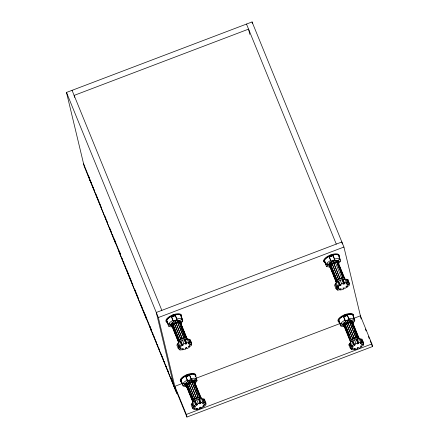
<?xml version="1.0" encoding="UTF-8"?>
<svg xmlns="http://www.w3.org/2000/svg" width="439" height="439" viewBox="0 0 439 439"><rect width="100%" height="100%" fill="white"/><g stroke="black" fill="none" stroke-linecap="round" stroke-linejoin="round"><path stroke-width="0.66" d="M171.918 325.403L171.451 324.251L171.616 323.422L171.32 323.51L178.41 340.878L178.7 340.79L178.185 339.534M172.373 326.517L172.083 326.6L178.245 341.707L178.536 341.619L172.373 326.517L172.538 325.683L172.247 325.771L173.048 324.816L174.563 323.916L174.931 324.816M178.316 320.201L178.794 322.083L178.316 320.201L176.802 320.344L183.892 337.712L182.152 338.348L175.095 320.838L173.454 321.617L174.157 323.34L175.798 322.561L175.095 320.838M175.112 325.266L180.725 339.023L174.376 323.878L177.724 322.605L179.238 322.462L185.176 337.728L180.583 326.473M183.859 337.849L176.802 320.344M178.536 341.619L178.7 340.79M182.152 338.348L176.017 323.099M186.542 339.292L186.707 338.464L181.093 324.706M185.757 383.944L185.467 384.026L192.551 401.394L192.842 401.306L185.757 383.944L185.922 383.11L185.631 383.198L192.716 400.566L193.006 400.478L190.438 394.184M188.463 383.027C191.42 383.412 189.566 378.868 187.76 381.304L194.845 398.672L188.682 383.565L190.323 382.792L196.458 398.036L198.198 397.399L192.035 382.292L193.55 382.149L199.487 397.416L200.579 397.652L193.714 380.125L192.397 380.048L193.1 381.771L192.622 379.889L191.108 380.031L191.552 381.321M192.035 382.292L190.296 382.929M192.842 401.306L193.006 400.478M196.458 398.036L189.401 380.525M200.848 398.98L201.303 398.069L193.714 380.125M329.596 266.133L335.983 281.778L336.274 281.69L329.184 264.327L329.349 263.493L329.058 263.581L336.148 280.949L336.439 280.861L334.897 277.086M332.833 260.909C334.375 266.023 333.294 258.423 331.193 261.688L332.082 263.449L331.193 261.688M333.728 263.312L336.976 262.533L343.144 277.64L339.89 278.419L333.755 263.175L332.114 263.949L338.464 279.094L336.954 279.989L329.865 262.626L329.058 263.581M336.757 261.995L336.054 260.272L332.806 261.051M335.215 262.281L336.554 262.017M336.274 281.69L336.439 280.861M339.89 278.419L333.755 263.175M343.496 324.015L343.66 323.186L343.369 323.269L350.454 340.637L350.745 340.549L350.58 341.383L350.289 341.465L343.205 324.097L343.496 324.015L343.962 325.162M346.975 324.575L346.607 323.68L345.098 324.575L344.127 326.358M348.95 322.133L347.814 322.462L347.139 320.602L345.498 321.375L352.769 338.782L347.156 325.025M347.814 322.462L347.139 320.602M348.582 324.35L348.061 322.863L346.607 323.68M348.846 320.102C351.282 324.783 346.618 318.758 350.36 319.96L351.068 321.683M348.84 324.975L354.196 338.107L355.908 337.613L349.74 322.506L351.288 322.221L357.225 337.487L358.317 337.723L352.374 322.456L351.057 322.385L351.606 323.73M354.196 338.107L348.061 322.863M355.908 337.613L349.768 322.363M357.472 335.1L358.751 338.222L358.586 339.056L358.877 338.968L352.149 322.621M186.443 343.869L185.126 340.637L185.461 339.605L184.303 339.907L185.62 343.139L185.285 344.165L186.443 343.869L186.778 342.837L185.461 339.605M199.767 399.292L199.432 400.324L200.755 403.556L199.597 403.858L199.926 402.826L198.609 399.594L199.767 399.292L201.084 402.525L200.755 403.556M343.199 279.676L342.864 280.708L344.181 283.94L343.024 284.242L343.358 283.21L342.041 279.978L343.199 279.676L344.516 282.908L344.181 283.94M358.493 343.627L357.17 340.395L357.505 339.369L356.347 339.665L357.664 342.897L357.335 343.929L358.493 343.627L358.822 342.596L357.505 339.369M191.19 343.221L191.629 344.302L189.577 344.999L189.566 344.472L191.618 343.77L191.596 342.98L190.169 339.479L187.096 338.881L182.448 340.093L178.393 342.535L176.829 345.076L178.256 348.577L178.882 349.115L180.802 348.143L181.263 348.544L179.342 349.515L179.919 350.015L181.461 349.894L182.47 348.747L183.491 348.665L182.487 349.812L182.048 348.736M178.256 348.577L178.843 347.622L180.78 347.282L181.17 346.651L179.233 346.991L177.916 343.759L177.526 344.39L178.843 347.622M179.233 346.991L179.82 346.036L181.34 345.12L182.388 345.57L183.398 344.961L182.35 344.511L181.033 341.279L180.023 341.888L181.34 345.12M203.652 405.362L204.091 406.437L202.505 406.382L203.246 405.718L204.837 405.779L205.957 404.785L205.94 403.99L203.883 404.687L203.872 404.16L205.924 403.463L204.475 399.166L201.402 398.574L196.754 399.781L192.699 402.223L191.135 404.763L192.567 408.265L193.187 408.802L195.108 407.836L195.569 408.232L193.648 409.203L194.23 409.708L195.772 409.582L196.776 408.435L197.797 408.352L196.793 409.499L196.354 408.424M192.567 408.265L193.149 407.31L195.086 406.969L195.476 406.338L193.539 406.679L192.222 403.446L191.832 404.078L193.149 407.31M193.539 406.679L194.126 405.724L195.651 404.807L196.694 405.257L197.704 404.648L196.661 404.198L195.339 400.966L194.329 401.575L195.651 404.807M347.084 285.745L347.523 286.821L345.932 286.766L346.678 286.102L348.264 286.162L349.389 285.169L349.367 284.373L347.315 285.07L347.304 284.543L349.356 283.846L347.907 279.55L344.834 278.957L340.181 280.164L336.126 282.606L334.567 285.147L335.994 288.648L336.62 289.186L338.54 288.22L339.001 288.621L337.081 289.586L336.642 288.511M335.994 288.648L336.581 287.693L338.518 287.353L338.908 286.722L336.971 287.062L335.654 283.83L335.264 284.461L336.581 287.693M336.971 287.062L337.558 286.107L339.078 285.191L340.126 285.641L341.136 285.032L340.088 284.582L338.771 281.35L337.761 281.959L339.078 285.191M350.948 348.198L351.387 349.274L353.307 348.308L352.846 347.907L350.926 348.879L350.3 348.336L348.873 344.834L350.437 342.299L354.492 339.852L359.14 338.645L362.213 339.237L363.662 343.534L361.61 344.231L361.621 344.758L363.673 344.061L362.795 341.904M350.887 347.381L349.57 344.149L349.96 343.517L351.277 346.75L353.214 346.409L352.824 347.04L350.887 347.381L350.3 348.336M351.277 346.75L351.864 345.795L353.39 344.878L354.432 345.328L355.442 344.719L354.394 344.269L353.077 341.037L352.067 341.646L353.39 344.878M171.32 323.51L173.454 321.617M178.41 340.878L180.725 339.023M185.631 383.198L187.947 381.343L188.649 383.066L187.947 383.565M186.334 384.921L187.327 384.004L186.624 382.281M188.869 383.604L186.553 385.458L186.844 385.376L187.36 386.633M192.716 400.566L195.031 398.711M336.148 280.949L336.954 279.989M343.369 323.269L345.685 321.414L346.151 322.566M350.454 340.637L352.769 338.782M339.786 288.807L340.225 289.883L341.229 288.736L340.209 288.818L339.199 289.965L337.657 290.091L337.081 289.586M354.092 348.495L354.531 349.576L355.535 348.429L354.514 348.506L353.51 349.653L351.963 349.779L351.387 349.274M189.346 345.674L189.785 346.75L188.66 347.748L186.921 348.478L186.542 347.688L185.39 348.171L185.768 348.961L182.487 349.812M204.091 406.437L201.232 408.166L200.848 407.376L199.696 407.864L200.074 408.649L196.793 409.499M347.523 286.821L344.659 288.549L344.28 287.759L343.128 288.247L343.507 289.032L341.767 289.762L340.225 289.883M363.673 344.061L363.695 344.856L362.576 345.85L360.984 345.795L360.243 346.453L361.829 346.514L360.704 347.507L358.965 348.237L358.586 347.452L357.434 347.935L357.812 348.72L354.531 349.576M190.444 342.755L189.127 339.523L188.358 339.374L189.681 342.607L188.122 343.732L188.885 343.88L190.444 342.755L191.596 342.98M348.182 282.826L346.865 279.594L346.097 279.445L347.419 282.678L345.861 283.803L346.623 283.951L348.182 282.826L349.334 283.051M202.395 399.962L203.433 399.21L204.75 402.442L205.902 402.667M203.433 399.21L202.67 399.062L203.987 402.294L202.428 403.419L203.191 403.567L204.75 402.442M360.134 340.033L361.171 339.281L362.488 342.513L363.64 342.738M361.171 339.281L360.408 339.133L361.725 342.365L360.167 343.496L360.929 343.644L362.488 342.513M171.885 324.756L171.155 324.339L171.451 324.251M178.091 320.36L179.408 320.437L180.38 322.16M172.807 327.017L172.083 326.6M179.562 323.971L179.238 322.462M178.245 341.707L178.975 342.118M179.408 320.437L186.498 337.805L185.176 337.728M329.865 262.626L331.379 261.726M336.054 260.272L335.83 260.431L337.147 260.508L338.118 262.231M331.379 263.949L332.082 263.449M338.211 278.469L332.301 263.987L329.98 265.842L330.276 265.76L329.815 266.671L330.32 267.247M336.976 262.533L336.751 262.698L338.068 262.769L338.573 263.345L338.277 263.433M193.687 383.209L193.55 382.149M335.983 281.778L336.708 282.195M340.362 271.543L342.914 277.799L343.144 277.64M342.914 277.799L344.236 277.876L344.736 278.452L344.28 279.363L344.571 279.281M192.551 401.394L193.281 401.811M350.838 321.847L350.36 319.96M345.685 323.636L344.072 324.992L344.363 324.909M350.135 320.124L351.452 320.196L351.957 320.772L359.042 338.14L358.751 338.222M351.452 320.196L351.93 322.078L351.227 320.355M350.289 341.465L351.019 341.882M182.35 344.511L185.62 343.139M340.088 284.582L343.358 283.21M196.661 404.198L199.926 402.826M354.394 344.269L357.664 342.897M180.539 338.979L182.18 338.206M338.277 279.056L339.918 278.277M347.842 322.325L346.387 323.137M194.845 398.672L196.491 397.893M352.583 338.743L354.224 337.964M66.487 92.453L158.347 317.545L176.077 391.511L84.217 166.414L66.487 92.453L252.063 21.95L343.924 247.042L361.171 319.005M90.05 179.825L89.737 179.941L89.177 177.608M158.347 317.545L343.924 247.042M151.79 330.238L151.17 330.474L150.61 328.136M182.514 383.401L174.832 386.32L186.317 414.454L186.937 417.05L372.513 346.547L371.888 343.951L360.408 315.817L354.01 318.248M195.948 378.297L339.929 323.592M186.317 414.454L371.888 343.951M332.949 254.999L334.737 259.784L330.951 261.189L329.305 257.15L333.086 255.745L332.949 254.999A7.814 3.117 -22.2 0 1 338.529 255.284L340.176 259.323L338.425 259.976L338.727 261.589L340.483 260.936L339.067 257.474M175.21 314.928L176.999 319.713L173.218 321.118L171.567 317.079L175.348 315.674L175.21 314.928A7.814 3.117 -22.2 0 1 180.791 315.213L182.443 319.252L180.687 319.905L180.989 321.513L182.745 320.865L181.098 316.826M330.951 261.189L329.162 256.403A7.814 3.117 -22.2 0 0 324.41 260.519L326.062 264.558L327.812 263.91L328.12 265.518L326.364 266.171L324.717 262.132M173.218 321.118L171.424 316.327A7.814 3.117 -22.2 0 0 166.677 320.448L168.324 324.487L170.08 323.834L170.381 325.447L168.625 326.1L166.979 322.061M347.254 314.686L349.043 319.471L345.263 320.876L343.611 316.837L347.397 315.432L347.254 314.686A7.814 3.117 -22.2 0 1 352.835 314.972L354.487 319.01L352.731 319.663L353.038 321.277L354.789 320.624L353.143 316.585M189.516 374.615L191.305 379.4L187.524 380.805L185.873 376.766L189.659 375.361L189.516 374.615A7.814 3.117 -22.2 0 1 195.097 374.901L196.749 378.939L194.993 379.592L195.3 381.2L197.051 380.553L196.112 378.242M345.263 320.876L343.474 316.091A7.814 3.117 -22.2 0 0 338.721 320.207L340.368 324.245L342.124 323.598L342.425 325.211L340.675 325.859L339.023 321.82M187.524 380.805L185.735 376.02A7.814 3.117 -22.2 0 0 180.983 380.136L182.629 384.174L184.385 383.527L184.687 385.135L182.937 385.788L181.285 381.749M337.355 261.167L337.646 261.084M329.365 265.557L328.893 264.41L329.184 264.327M175.068 320.98L176.774 320.486M179.617 321.096L179.913 321.013M180.544 323.356L180.835 323.274L180.33 322.698L179.013 322.621M186.707 338.464L186.998 338.381L180.616 322.736M347.112 320.739L348.818 320.245M348.034 323.005L349.74 322.506M189.374 380.668L191.08 380.174M193.928 380.783L194.219 380.701M190.647 382.226L191.783 381.897L198.17 397.542M194.631 382.506L194.921 382.424L194.422 381.848L200.579 397.652M194.85 383.049L195.141 382.962L194.642 382.385L193.319 382.314M186.46 385.667L186.235 385.826M186.679 386.205L186.388 386.287L186.888 386.863M344.516 282.908L346.261 282.453L347.419 282.678M183.968 340.938L185.126 340.637M186.778 342.837L188.523 342.382L189.681 342.607M356.013 340.697L357.17 340.395M358.822 342.596L360.573 342.146L361.725 342.365M201.084 402.525L202.834 402.069L203.987 402.294M349.57 344.149L350.86 343.924M349.548 321.825L350.86 321.705M183.892 337.712L185.406 337.569M355.936 337.47L357.45 337.328M198.198 397.399L199.712 397.257M189.785 346.75L188.199 346.689L188.94 346.031L190.526 346.091L191.651 345.098L191.629 344.302M330.567 264.349L337.141 280.033M337.761 281.959L338.809 282.409L340.126 285.641M352.067 341.646L353.115 342.096L354.432 345.328M180.023 341.888L181.071 342.338L182.388 345.57M194.329 401.575L195.377 402.025L196.694 405.257M348.873 344.834L349.707 345.553M338.282 262.731L344.736 278.452M328.893 264.41L329.398 264.986M329.667 266.21L330.101 266.709M352.155 321.919L352.66 322.495M352.374 322.456L352.879 323.033M358.542 337.564L359.042 338.14M343.205 324.097L343.704 324.673M180.111 322.16L180.544 322.66M186.498 337.805L186.998 338.381M200.804 397.493L201.303 398.069M185.467 384.026L186.432 385.749M246.493 24.063L336.285 244.095M348.253 281.152L349.356 283.846M338.255 260.431L338.727 261.589M365.369 329.041L366.131 330.913M368.431 336.543L369.194 338.42M370.214 340.916L370.982 342.793M371.493 344.044L372.513 346.547M344.834 278.957L346.261 282.453M337.147 260.508L337.849 262.231M338.068 262.769L344.187 277.909M346.184 282.875L346.623 283.951M336.922 260.667L337.624 262.39M337.843 262.928L344.006 278.035M337.3 264.042L339.852 270.298M333.086 255.745L334.737 259.784M334.54 260.415L341.597 277.925M340.181 280.164L341.613 283.665M343.068 287.957L343.507 289.032M362.345 340.302L363.662 343.534M363.218 343.688L363.695 344.856M330.051 262.665L330.523 263.812M330.529 266.385L331.302 268.273M331.813 269.535L334.386 275.829M330.578 267.878L332.63 272.91M333.146 274.172L336.483 282.354M338.079 286.277L338.518 287.353M359.14 338.645L360.573 342.146M336.126 282.606L337.558 286.107M354.41 327.593L355.178 329.469M355.689 330.721L356.962 333.849M327.412 263.79L328.12 265.518M351.864 324.355L353.395 328.109M354.163 329.985L355.184 332.488M355.694 333.733L356.967 336.861M337.179 288.922L337.657 290.091M347.397 315.432L349.043 319.471M354.492 339.852L355.919 343.353M357.373 347.644L357.812 348.72M344.357 322.352L351.447 339.72M344.171 322.314L351.26 339.682M344.582 325.447L345.35 327.335M345.866 328.591L347.15 331.741M347.666 332.998L348.692 335.517M344.198 325.738L350.788 342.041M352.385 345.965L352.824 347.04M350.437 342.299L351.864 345.795M341.718 323.477L342.425 325.211M350.267 347.26L350.926 348.879M190.301 340.543L191.618 343.77M187.096 338.881L188.523 342.382M186.833 339.21L179.886 322.319M179.183 320.596L179.65 321.743M175.348 315.674L176.999 319.713M186.482 347.397L186.921 348.478M182.448 340.093L183.875 343.594M185.329 347.886L185.768 348.961M205.265 401.844L205.924 403.463M172.313 322.594L173.015 324.317M173.235 324.855L179.403 339.962M172.126 322.555L172.829 324.278L172.028 325.233L172.318 325.145L171.616 323.422M173.048 324.816L179.216 339.918M194.592 379.472L195.3 381.2M172.538 325.683L174.59 330.721M175.106 331.977L175.874 333.865M176.39 335.127L177.674 338.271M173.35 329.063L178.744 342.283M171.155 324.339L171.863 326.062M201.402 398.574L202.834 402.069M178.393 342.535L179.82 346.036M193.489 380.284L193.961 381.436M169.673 323.719L170.381 325.447M194.384 384.91L195.404 387.412M195.915 388.663L197.188 391.786M197.698 393.037L198.466 394.913M189.659 375.361L191.305 379.4M191.108 380.031L191.81 381.754M72.056 90.341L161.848 310.368M200.788 407.09L201.232 408.166M196.754 399.781L198.181 403.282M199.635 407.573L200.074 408.649M187.546 384.542L193.709 399.649M186.438 382.243L187.14 383.966M187.36 384.504L193.522 399.605M187.87 387.889L188.896 390.408M186.668 386.325L188.172 390.013M188.688 391.27L191.256 397.564M191.772 398.821L193.056 401.97M192.699 402.223L194.126 405.724M183.985 383.406L184.687 385.135M83.597 163.818L89.397 178.146M120.171 253.555L114.431 239.485M150.829 328.679L145.089 314.609M175.457 388.916L186.937 417.05M88.234 175.375L89.265 177.916M90.824 181.724L91.603 183.628M92.119 184.901L93.414 188.073M93.935 189.346L94.709 191.25M95.746 193.791L97.304 197.599M97.82 198.872L99.115 202.05M99.637 203.317L100.41 205.222M100.932 206.495L101.711 208.399M104.559 215.384L106.112 219.193M106.633 220.466L107.412 222.37M109.745 228.088L111.813 233.164M112.335 234.437L113.114 236.341M113.63 237.614L114.925 240.786M119.408 251.766L120.445 254.307M121.998 258.121L122.777 260.025M123.293 261.293L124.072 263.202M125.11 265.743L125.889 267.647M126.405 268.915L128.479 273.996M128.995 275.269L130.295 278.441M130.811 279.714L131.59 281.618M132.106 282.886L132.885 284.796M134.696 289.241L137.292 295.59M137.808 296.857L138.587 298.767M139.624 301.308L140.14 302.575M140.919 304.479L142.993 309.561M143.509 310.834L144.288 312.738M144.804 314.006L145.583 315.91M149.688 325.974L150.72 328.504M152.273 332.296L153.046 334.194M153.562 335.456L154.852 338.623M155.368 339.885L156.141 341.783M157.173 344.313L157.947 346.206M158.463 347.474L159.494 350.004M161.047 353.796L163.626 360.123M164.142 361.385L164.916 363.283M165.947 365.813L166.721 367.712M167.237 368.974L168.269 371.504M170.853 377.831L172.401 381.623M172.917 382.89L173.69 384.784M174.722 387.313L175.496 389.212M342.332 243.98L341.855 241.977L156.284 312.48L174.009 386.446M252.063 21.95L252.381 23.283M249.807 34.319L248.562 29.128L74.125 95.406L74.592 97.348M176.269 391.111L176.829 393.443L149.315 325.294M150.769 328.421L151.389 331.017M145.841 316.546L146.401 318.884L119.188 252.2L118.629 249.862M120.11 253.292L120.73 255.888M119.951 253.012L120.511 255.35M115.325 242.004L115.742 243.76L88.113 175.32M89.337 177.888L89.957 180.484M343.474 316.091L343.611 316.837M329.162 256.403L329.305 257.15M185.735 376.02L185.873 376.766M171.424 316.327L171.567 317.079M347.907 279.55L347.935 280.609M204.475 399.166L204.503 400.225M182.745 320.865A7.814 3.117 -22.2 0 1 181.115 322.961M171.825 326.781A7.814 3.117 -22.2 0 1 168.625 326.1M168.324 324.487A7.814 3.117 -22.2 0 1 173.076 320.366M176.857 318.966A7.814 3.117 -22.2 0 1 182.443 319.252M166.397 321.776A8.286 3.303 -22.2 0 1 171.885 315.268A8.286 3.303 -22.2 0 1 181.4 315.158M167.577 322.802A8.286 3.303 -22.2 0 1 172.104 315.806A8.286 3.303 -22.2 0 1 181.554 316.64M180.742 315.751A0.938 0.373 -22.2 0 1 181.027 316.272M181.016 315.378A0.938 0.373 -22.2 0 1 180.632 315.861M172.982 314.999A0.938 0.373 -22.2 0 1 174.009 314.977A0.938 0.373 -22.2 0 1 173.312 315.674A0.938 0.373 -22.2 0 1 172.28 315.701M172.313 315.487A0.938 0.373 -22.2 0 1 172.763 315.109M167.55 321.386A0.938 0.373 -22.2 0 1 166.568 321.43A0.938 0.373 -22.2 0 1 167.056 320.794M180.242 341.613A3.128 1.246 -22.2 0 1 181.949 338.974A3.128 1.246 -22.2 0 1 185.516 339.287M172.796 327.489A5.005 1.992 -22.2 0 1 175.743 323.071A5.005 1.992 -22.2 0 1 180.83 324.245M180.61 323.708A5.005 1.992 -22.2 0 0 179.013 321.754A5.005 1.992 -22.2 0 0 173.301 323.724L172.456 324.405A5.005 1.992 -22.2 0 0 171.94 326.693M354.789 320.624A7.814 3.117 -22.2 0 1 353.165 322.72M344.434 326.49A7.814 3.117 -22.2 0 1 340.675 325.859M340.368 324.245A7.814 3.117 -22.2 0 1 345.12 320.13M348.901 318.725A7.814 3.117 -22.2 0 1 354.487 319.01M338.442 321.535A8.286 3.303 -22.2 0 1 343.929 315.026A8.286 3.303 -22.2 0 1 353.444 314.922M339.621 322.561A8.286 3.303 -22.2 0 1 344.149 315.564A8.286 3.303 -22.2 0 1 353.598 316.398M352.786 315.509A0.938 0.373 -22.2 0 1 353.197 315.904M346.02 314.955A0.938 0.373 -22.2 0 1 345.241 315.482A0.938 0.373 -22.2 0 1 344.395 315.537M344.324 315.46A0.938 0.373 -22.2 0 1 344.357 315.246M344.615 314.988A0.938 0.373 -22.2 0 1 345.257 314.681M339.594 321.145A0.938 0.373 -22.2 0 1 338.612 321.194A0.938 0.373 -22.2 0 1 339.1 320.552M338.919 320.739A0.938 0.373 -22.2 0 1 338.431 320.689M352.287 341.372A3.128 1.246 -22.2 0 1 353.993 338.732A3.128 1.246 -22.2 0 1 357.56 339.051M344.84 327.253A5.005 1.992 -22.2 0 1 347.189 323.093A5.005 1.992 -22.2 0 1 353.165 323.373M352.945 322.83A5.005 1.992 -22.2 0 0 350.541 321.54A5.005 1.992 -22.2 0 0 345.345 323.483L344.5 324.163A5.005 1.992 -22.2 0 0 343.989 326.451M340.483 260.936A7.814 3.117 -22.2 0 1 338.853 263.032M330.128 266.802A7.814 3.117 -22.2 0 1 326.364 266.171M326.062 264.558A7.814 3.117 -22.2 0 1 330.814 260.442M334.595 259.037A7.814 3.117 -22.2 0 1 340.176 259.323M324.136 261.847A8.286 3.303 -22.2 0 1 329.623 255.339A8.286 3.303 -22.2 0 1 339.133 255.235M325.315 262.873A8.286 3.303 -22.2 0 1 329.843 255.877A8.286 3.303 -22.2 0 1 339.292 256.711M338.672 255.816A0.938 0.373 -22.2 0 1 338.765 256.343M331.714 255.262A0.938 0.373 -22.2 0 1 330.704 255.86A0.938 0.373 -22.2 0 1 330.007 255.674M330.309 255.3A0.938 0.373 -22.2 0 1 331.171 254.938M325.058 261.534A0.938 0.373 -22.2 0 1 324.306 261.507A0.938 0.373 -22.2 0 1 324.597 260.986M324.838 260.996A0.938 0.373 -22.2 0 1 324.125 261.002M337.981 281.684A3.128 1.246 -22.2 0 1 339.687 279.045A3.128 1.246 -22.2 0 1 343.254 279.358M329.898 267.302A5.005 1.992 -22.2 0 1 333.481 263.148A5.005 1.992 -22.2 0 1 338.859 263.68M338.639 263.142A5.005 1.992 -22.2 0 0 336.236 261.853A5.005 1.992 -22.2 0 0 331.039 263.795L330.194 264.476A5.005 1.992 -22.2 0 0 329.678 266.764M197.051 380.553A7.814 3.117 -22.2 0 1 195.426 382.649M186.131 386.468A7.814 3.117 -22.2 0 1 182.937 385.788M182.629 384.174A7.814 3.117 -22.2 0 1 187.382 380.059M191.163 378.654A7.814 3.117 -22.2 0 1 196.749 378.939M181.664 381.952A8.286 3.303 -22.2 0 1 186.191 374.955A8.286 3.303 -22.2 0 1 195.646 375.789M181.883 382.49A8.286 3.303 -22.2 0 1 186.41 375.493A8.286 3.303 -22.2 0 1 195.865 376.327M195.048 375.438A0.938 0.373 -22.2 0 1 195.163 376.091M186.624 375.175A0.938 0.373 -22.2 0 1 187.881 374.533A0.938 0.373 -22.2 0 1 188.133 375.049A0.938 0.373 -22.2 0 1 186.784 375.51M181.625 381.151A0.938 0.373 -22.2 0 1 180.841 381.03A0.938 0.373 -22.2 0 1 181.581 380.377M181.636 380.536A0.938 0.373 -22.2 0 1 180.627 380.437M194.186 401.12A3.128 1.246 -22.2 0 1 197.018 398.371A3.128 1.246 -22.2 0 1 199.602 399.38M187.102 387.182A5.005 1.992 -22.2 0 1 190.054 382.764A5.005 1.992 -22.2 0 1 195.136 383.933M195.207 382.759A5.005 1.992 -22.2 0 0 192.803 381.469A5.005 1.992 -22.2 0 0 187.607 383.412L186.762 384.092A5.005 1.992 -22.2 0 0 186.251 386.38M172.867 316.371A0.938 0.373 -22.2 0 0 174.245 315.614A0.938 0.373 -22.2 0 0 172.982 315.646A0.938 0.373 -22.2 0 0 172.867 316.371M344.917 316.135A0.938 0.373 -22.2 0 0 346.289 315.372A0.938 0.373 -22.2 0 0 345.027 315.405A0.938 0.373 -22.2 0 0 344.917 316.135M330.605 256.442A0.938 0.373 -22.2 0 0 331.977 255.685A0.938 0.373 -22.2 0 0 330.721 255.717A0.938 0.373 -22.2 0 0 330.605 256.442M187.179 376.058A0.938 0.373 -22.2 0 0 188.55 375.301A0.938 0.373 -22.2 0 0 187.288 375.334A0.938 0.373 -22.2 0 0 187.179 376.058"/></g></svg>
